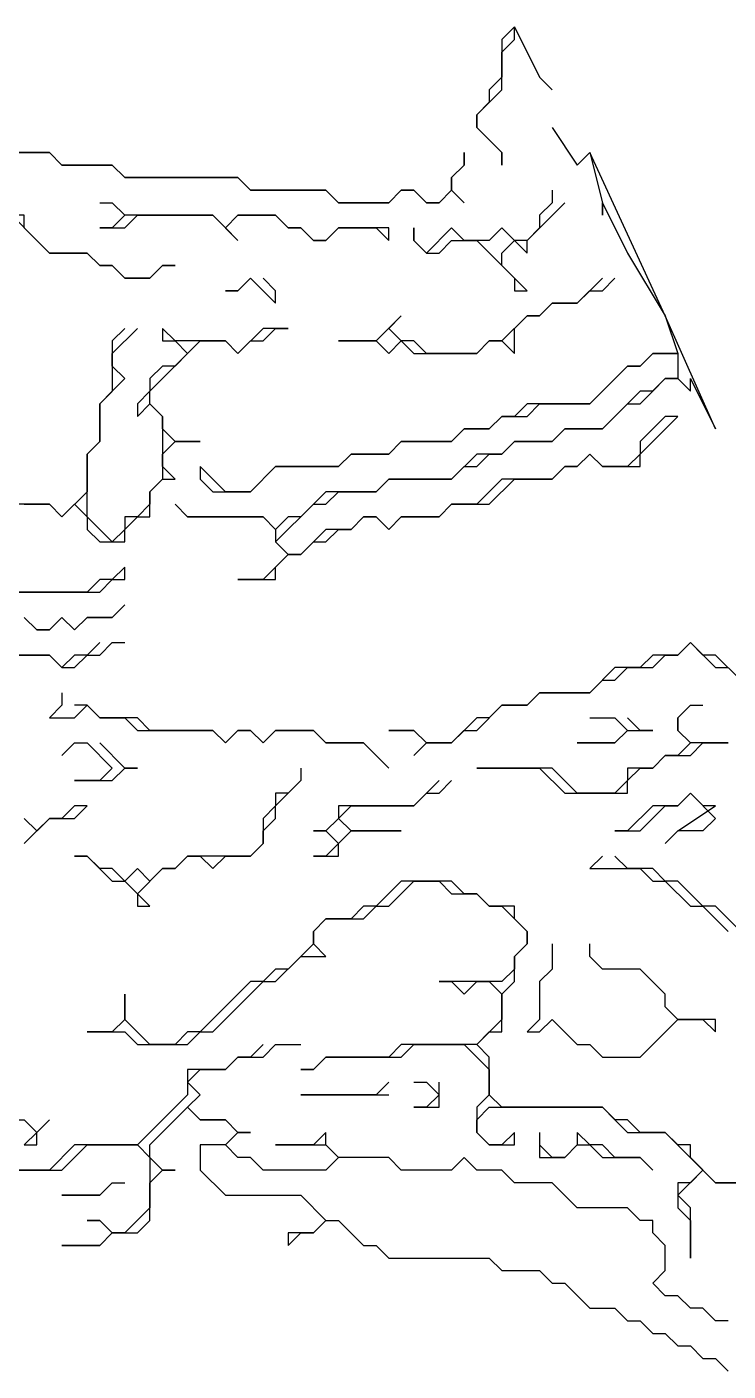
# Model space of a CAD drawing. Header units: metres. Extents: x 76363 to 76886, y 81203 to 81673.
# Drawn here: x 76833.48 to 76855.8, y 81433.8 to 81476.6 of the extents above; entities that cross this region are included whole.
import ezdxf

# ---------------------------------------------------------------- set-up
doc = ezdxf.new("R2010")
doc.units = ezdxf.units.M

msp = doc.modelspace()

# ---------------------------------------------------------------- linework, layer by layer
for points in [[(76849, 81476.6, 228.95), (76848.6, 81476.2, 228.86), (76848.6, 81475, 228.96), (76848.2, 81474.6, 228.83), (76848.2, 81474.2, 228.85), (76847.8, 81473.8, 228.69), (76847.8, 81473.4, 228.665), (76848.6, 81472.6, 228.96), (76848.6, 81472.2, 229.01), (76848.6, 81472.6, 228.96), (76847.8, 81473.4, 228.665), (76847.8, 81473.8, 228.69), (76848.6, 81474.6, 228.945), (76848.6, 81475.8, 228.897), (76849, 81476.2, 228.94), (76849, 81476.6, 228.95), (76849.8, 81475, 229.42), (76850.2, 81474.6, 229.55)], [(76850.2, 81473.4, 229.735), (76851, 81472.2, 230.055), (76851.4, 81472.6, 230.14), (76851.8, 81471, 229.9), (76851.8, 81470.6, 229.75), (76851.8, 81471, 229.9), (76852.6, 81469.4, 229.86), (76853.8, 81467.4, 230.46), (76854.2, 81466.2, 230.855), (76853.4, 81466.2, 230.745), (76853, 81465.8, 230.943), (76852.6, 81465.8, 230.805), (76851.4, 81464.6, 230.95), (76849.4, 81464.6, 230.49), (76849, 81464.2, 230.63), (76848.6, 81464.2, 230.63), (76848.2, 81463.8, 230.885), (76847.4, 81463.8, 230.77), (76847, 81463.4, 230.945), (76845.4, 81463.4, 230.81), (76845, 81463, 230.975), (76843.8, 81463, 230.905), (76843.4, 81462.6, 231.145), (76841.4, 81462.6, 231.13), (76840.6, 81461.8, 231.4), (76839.8, 81461.8, 231.28), (76839, 81462.6, 230.9), (76839, 81462.2, 231.037), (76839.4, 81461.8, 231.24), (76840.6, 81461.8, 231.4), (76841.4, 81462.6, 231.13), (76843.4, 81462.6, 231.145), (76843.8, 81463, 230.905), (76845, 81463, 230.975), (76845.4, 81463.4, 230.81), (76847, 81463.4, 230.945), (76847.4, 81463.8, 230.77), (76848.2, 81463.8, 230.885), (76848.6, 81464.2, 230.63), (76849.4, 81464.2, 230.7), (76849.8, 81464.6, 230.72), (76851.4, 81464.6, 230.95), (76852.6, 81465.8, 230.805), (76853, 81465.8, 230.943), (76853.4, 81466.2, 230.745), (76854.2, 81466.2, 230.855), (76854.2, 81465.4, 231.023), (76853.8, 81465.4, 231.2), (76853.4, 81465, 231.185), (76853, 81465, 231.12), (76851.8, 81463.8, 231.02), (76850.6, 81463.8, 230.915), (76850.2, 81463.4, 230.815), (76849, 81463.4, 230.98), (76848.6, 81463, 231.12), (76847.8, 81463, 231.11), (76847, 81462.2, 231.08), (76845, 81462.2, 231.125), (76844.6, 81461.8, 231.127), (76843, 81461.8, 231.31), (76842.2, 81461, 231.36), (76841.8, 81461, 231.395), (76841.4, 81460.6, 231.415), (76841, 81461, 231.54), (76838.6, 81461, 231.293), (76838.2, 81461.4, 231.19), (76838.6, 81461, 231.293), (76841, 81461, 231.54), (76841.4, 81460.6, 231.415), (76841.4, 81460.2, 231.32), (76841.8, 81459.8, 231.08), (76841, 81459, 230.97), (76840.2, 81459, 230.893), (76841.4, 81459, 230.81), (76841.4, 81459.4, 231.025), (76841.8, 81459.8, 231.08), (76842.2, 81459.8, 230.88), (76842.6, 81460.2, 230.85), (76843, 81460.2, 230.77), (76843.4, 81460.6, 230.95), (76843.8, 81460.6, 230.72), (76844.2, 81461, 230.94), (76844.6, 81461, 230.837), (76845, 81460.6, 230.47), (76845.4, 81461, 230.63), (76846.6, 81461, 230.46), (76847, 81461.4, 230.697), (76848.2, 81461.4, 230.398), (76849, 81462.2, 230.62), (76850.2, 81462.2, 230.425), (76850.6, 81462.6, 230.55), (76851, 81462.6, 230.55), (76851.4, 81463, 230.765), (76851.8, 81462.6, 230.54), (76853, 81462.6, 230.4), (76853, 81463, 230.45), (76854.2, 81464.2, 230.73), (76853.8, 81464.2, 230.76), (76853, 81463.4, 230.54), (76853, 81463, 230.45), (76852.6, 81462.6, 230.42), (76851.8, 81462.6, 230.54), (76851.4, 81463, 230.765), (76851, 81462.6, 230.55), (76850.6, 81462.6, 230.55), (76850.2, 81462.2, 230.425), (76848.6, 81462.2, 230.7), (76847.8, 81461.4, 230.51), (76847, 81461.4, 230.697), (76846.6, 81461, 230.46), (76845.4, 81461, 230.63), (76845, 81460.6, 230.47), (76844.6, 81461, 230.837), (76844.2, 81461, 230.94), (76843.8, 81460.6, 230.72), (76843, 81460.6, 230.985), (76842.2, 81459.8, 230.88), (76841.8, 81459.8, 231.08), (76841.4, 81460.2, 231.32), (76842.6, 81461.4, 231.33), (76843, 81461.4, 231.295), (76843.4, 81461.8, 231.31), (76844.6, 81461.8, 231.127), (76845, 81462.2, 231.125), (76847, 81462.2, 231.08), (76847.4, 81462.6, 231.03), (76847.8, 81462.6, 231.02), (76848.2, 81463, 231.11), (76848.6, 81463, 231.12), (76849, 81463.4, 230.98), (76850.2, 81463.4, 230.815), (76850.6, 81463.8, 230.915), (76851.8, 81463.8, 231.02), (76852.6, 81464.6, 231.09), (76853, 81464.6, 231.135), (76853.8, 81465.4, 231.2), (76854.2, 81465.4, 231.023), (76854.6, 81465, 230.88), (76854.6, 81465.4, 230.89), (76855.4, 81463.8, 230.665), (76853.8, 81467.4, 230.46), (76851.4, 81472.6, 230.14)], [(76832.6, 81472.6, 227.38), (76834.2, 81472.6, 227.41), (76834.6, 81472.2, 227.48), (76836.2, 81472.2, 227.58), (76836.6, 81471.8, 227.64), (76840.2, 81471.8, 227.77), (76840.6, 81471.4, 227.84), (76843, 81471.4, 228.14), (76843.4, 81471, 228.16), (76845, 81471, 228.34), (76845.4, 81471.4, 228.355), (76845.8, 81471.4, 228.36), (76846.2, 81471, 228.445), (76846.6, 81471, 228.49), (76847, 81471.4, 228.5), (76847.4, 81471, 228.6), (76847, 81471.4, 228.5), (76847, 81471.8, 228.52), (76847.4, 81472.2, 228.61), (76847.4, 81472.6, 228.63), (76847.4, 81472.2, 228.61), (76847, 81471.8, 228.52), (76847, 81471.4, 228.5), (76846.6, 81471, 228.49), (76846.2, 81471, 228.445), (76845.8, 81471.4, 228.36), (76845.4, 81471.4, 228.355), (76845, 81471, 228.34), (76843.4, 81471, 228.16), (76843, 81471.4, 228.14), (76840.6, 81471.4, 227.84), (76840.2, 81471.8, 227.77), (76836.6, 81471.8, 227.64), (76836.2, 81472.2, 227.58), (76834.6, 81472.2, 227.48), (76834.2, 81472.6, 227.41), (76832.6, 81472.6, 227.38)], [(76850.2, 81471.4, 229.77), (76850.2, 81471, 229.77), (76849.8, 81470.6, 229.533), (76849.8, 81470.2, 229.515), (76849.4, 81469.8, 229.46), (76849, 81469.8, 229.27), (76848.6, 81470.2, 229.13), (76848.2, 81469.8, 229.14), (76847.4, 81469.8, 229.04), (76847, 81470.2, 228.853), (76846.2, 81469.4, 228.915), (76845.8, 81469.8, 228.77), (76845.8, 81470.2, 228.65), (76845.8, 81469.8, 228.77), (76846.2, 81469.4, 228.915), (76846.6, 81469.4, 229.15), (76847, 81469.8, 229.04), (76847.8, 81469.8, 229.005), (76849, 81468.6, 229.37), (76849, 81468.2, 229.385), (76849.4, 81468.2, 229.43), (76848.6, 81469, 229.39), (76848.6, 81469.4, 229.4), (76849, 81469.8, 229.27), (76849.4, 81469.4, 229.427), (76849.4, 81469.8, 229.46), (76850.6, 81471, 229.85)], [(76831.4, 81471, 228.405), (76832.6, 81471, 228.363), (76834.2, 81469.4, 229.14), (76835.4, 81469.4, 229.07), (76835.8, 81469, 229.15), (76836.2, 81469, 229.05), (76836.6, 81468.6, 229.153), (76837.4, 81468.6, 229.1), (76837.8, 81469, 228.96), (76838.2, 81469, 228.96), (76837.8, 81469, 228.96), (76837.4, 81468.6, 229.1), (76836.6, 81468.6, 229.153), (76836.2, 81469, 229.05), (76835.8, 81469, 229.15), (76835.4, 81469.4, 229.07), (76834.2, 81469.4, 229.14), (76833.4, 81470.2, 228.853), (76833.4, 81470.6, 228.54), (76833, 81470.6, 228.665), (76832.6, 81471, 228.363)], [(76835.8, 81471, 228.14), (76836.2, 81471, 228.117), (76836.6, 81470.6, 228.503), (76836.2, 81470.2, 228.62), (76835.8, 81470.2, 228.57), (76836.6, 81470.2, 228.72), (76837, 81470.6, 228.545), (76839.4, 81470.6, 228.415), (76840.2, 81469.8, 228.763), (76839.8, 81470.2, 228.63), (76840.2, 81470.6, 228.313), (76841.4, 81470.6, 228.23), (76841.8, 81470.2, 228.452), (76842.2, 81470.2, 228.435), (76842.6, 81469.8, 228.735), (76843, 81469.8, 228.68), (76843.4, 81470.2, 228.505), (76844.6, 81470.2, 228.535), (76845, 81469.8, 228.81), (76845, 81470.2, 228.61), (76843.4, 81470.2, 228.505), (76843, 81469.8, 228.68), (76842.6, 81469.8, 228.735), (76842.2, 81470.2, 228.435), (76841.8, 81470.2, 228.452), (76841.4, 81470.6, 228.23), (76840.2, 81470.6, 228.313), (76839.8, 81470.2, 228.63), (76839.4, 81470.6, 228.415), (76836.6, 81470.6, 228.503), (76836.2, 81471, 228.117)], [(76851.8, 81469.4, 229.57)], [(76840.6, 81468.6, 229.09), (76840.2, 81468.2, 229.11), (76839.8, 81468.2, 229.115), (76840.2, 81468.2, 229.11), (76840.6, 81468.6, 229.09), (76841.4, 81467.8, 229.21), (76841.4, 81468.2, 229.15), (76841, 81468.6, 229.085)], [(76851.8, 81468.6, 229.59), (76851, 81467.8, 229.63), (76850.2, 81467.8, 229.41), (76849.8, 81467.4, 229.465), (76849.4, 81467.4, 229.47), (76848.6, 81466.6, 229.74), (76848.2, 81466.6, 229.74), (76847.8, 81466.2, 229.615), (76846.2, 81466.2, 229.73), (76845.8, 81466.6, 229.6), (76845.4, 81466.6, 229.52), (76845, 81467, 229.38), (76845.4, 81467.4, 229.33), (76844.6, 81466.6, 229.37), (76843.4, 81466.6, 229.3), (76844.6, 81466.6, 229.37), (76845, 81466.2, 229.48), (76845.4, 81466.6, 229.52), (76845.8, 81466.2, 229.73), (76847.8, 81466.2, 229.615), (76848.2, 81466.6, 229.74), (76848.6, 81466.6, 229.74), (76849, 81466.2, 229.795), (76849, 81467, 229.61), (76849.4, 81467.4, 229.47), (76849.8, 81467.4, 229.465), (76850.2, 81467.8, 229.41), (76851, 81467.8, 229.63), (76851.4, 81468.2, 229.575), (76851.8, 81468.2, 229.575), (76852.2, 81468.6, 229.59)], [(76836.6, 81467, 229.305), (76836.2, 81466.6, 229.32), (76836.2, 81465, 229.405), (76835.8, 81464.6, 229.31), (76835.8, 81463.4, 229.417), (76835.4, 81463, 229.4), (76835.4, 81461.8, 229.5), (76834.6, 81461, 229.31), (76834.2, 81461.4, 229.25), (76833, 81461.4, 229.34)], [(76833.4, 81461.4, 229.26), (76834.2, 81461.4, 229.25), (76834.6, 81461, 229.31), (76835, 81461.4, 229.325), (76835.4, 81461, 229.425), (76835.4, 81460.6, 229.595), (76835.8, 81460.2, 229.863), (76836.6, 81460.2, 230.42), (76836.6, 81460.6, 230.4), (76837, 81461, 230.63), (76837.4, 81461, 230.95), (76837.4, 81461.8, 230.835), (76837.8, 81462.2, 230.937), (76838.2, 81462.2, 231.08), (76837.8, 81462.6, 230.82), (76837.8, 81463, 230.765), (76838.2, 81463.4, 230.632), (76839, 81463.4, 230.55), (76838.2, 81463.4, 230.632), (76837.8, 81463.8, 230.42), (76837.8, 81464.2, 230.132), (76837.4, 81464.6, 229.81), (76837.4, 81465, 229.71), (76839, 81466.6, 229.16), (76839.8, 81466.6, 229.23), (76840.2, 81466.2, 229.22), (76840.6, 81466.6, 229.235), (76841, 81466.6, 229.23), (76841.4, 81467, 229.25), (76841.8, 81467, 229.245), (76841, 81467, 229.25), (76840.2, 81466.2, 229.22), (76839.8, 81466.6, 229.23), (76838.2, 81466.6, 229.24), (76837.8, 81467, 229.22), (76837.8, 81466.6, 229.24), (76838.2, 81466.6, 229.24), (76838.6, 81466.2, 229.25), (76838.2, 81465.8, 229.28), (76837.8, 81465.8, 229.44), (76837.4, 81465.4, 229.65), (76837.4, 81465, 229.71), (76837, 81464.6, 229.73), (76837, 81464.2, 229.82), (76837.4, 81464.6, 229.81), (76837.8, 81464.2, 230.132), (76837.8, 81462.2, 230.937), (76837.4, 81461.8, 230.835), (76837.4, 81461.4, 231.007), (76837, 81461, 230.63), (76836.6, 81461, 230.223), (76836.6, 81460.6, 230.4), (76836.2, 81460.2, 230.265), (76835.4, 81461, 229.425), (76835.4, 81463, 229.4), (76835.8, 81463.4, 229.417), (76835.8, 81464.6, 229.31), (76836.6, 81465.4, 229.46), (76836.2, 81465.8, 229.365), (76836.2, 81466.2, 229.31), (76837, 81467, 229.3)], [(76833, 81458.6, 230.435), (76835.8, 81458.6, 230.35), (76836.2, 81459, 230.21), (76836.6, 81459, 230.4), (76836.6, 81459.4, 230.36), (76836.2, 81459, 230.21), (76835.8, 81459, 230.22), (76835.4, 81458.6, 230.28), (76833, 81458.6, 230.435)], [(76833.4, 81457.8, 230.71), (76833.8, 81457.4, 230.69), (76834.2, 81457.4, 230.683), (76834.6, 81457.8, 230.63), (76835, 81457.4, 230.605), (76835.4, 81457.8, 230.55), (76836.2, 81457.8, 230.46), (76836.6, 81458.2, 230.41), (76836.2, 81457.8, 230.46), (76835.4, 81457.8, 230.55), (76835, 81457.4, 230.605), (76834.6, 81457.8, 230.63), (76834.2, 81457.4, 230.683), (76833.8, 81457.4, 230.69), (76833.4, 81457.8, 230.71)], [(76835.8, 81457, 230.395), (76835.4, 81456.6, 230.213), (76835, 81456.6, 230.243), (76834.6, 81456.2, 230.135), (76834.2, 81456.6, 230.35), (76833, 81456.6, 230.27), (76832.6, 81456.2, 230.11), (76832.2, 81456.2, 230.11), (76832.2, 81455.8, 230.015), (76832.6, 81455.4, 229.915), (76833, 81455.4, 229.99), (76832.6, 81455.4, 229.915), (76832.2, 81455.8, 230.015), (76833, 81456.6, 230.27), (76834.2, 81456.6, 230.35), (76834.6, 81456.2, 230.135), (76835, 81456.2, 230.055), (76835.4, 81456.6, 230.213), (76835.8, 81456.6, 230.11), (76836.2, 81457, 230.36), (76836.6, 81457, 230.2)], [(76856.2, 81455.8, 230.43), (76855.4, 81456.6, 230.425), (76855, 81456.6, 230.43), (76854.6, 81457, 230.44), (76854.2, 81456.6, 230.43), (76853.4, 81456.6, 230.395), (76853, 81456.2, 230.34), (76852.2, 81456.2, 230.34), (76851.4, 81455.4, 230.31), (76849.8, 81455.4, 230.39), (76849.4, 81455, 230.38), (76848.6, 81455, 230.375), (76848.2, 81454.6, 230.36), (76847.8, 81454.6, 230.245), (76847, 81453.8, 230.02), (76846.2, 81453.8, 230.03), (76845.8, 81454.2, 230.2), (76845, 81454.2, 230.05), (76845.8, 81454.2, 230.2), (76846.2, 81453.8, 230.03), (76845.8, 81453.4, 229.878), (76846.2, 81453.8, 230.03), (76847, 81453.8, 230.02), (76847.4, 81454.2, 230.12), (76847.8, 81454.2, 230.27), (76848.6, 81455, 230.375), (76849.4, 81455, 230.38), (76849.8, 81455.4, 230.39), (76851.4, 81455.4, 230.31), (76851.8, 81455.8, 230.25), (76852.2, 81455.8, 230.323), (76852.6, 81456.2, 230.34), (76853.4, 81456.2, 230.34), (76853.8, 81456.6, 230.392), (76854.2, 81456.6, 230.43), (76854.6, 81457, 230.44), (76855.4, 81456.2, 230.41), (76855.8, 81456.2, 230.41)], [(76834.6, 81455.4, 229.91), (76834.6, 81455, 229.965), (76834.2, 81454.6, 229.8), (76835, 81454.6, 229.945), (76835.4, 81455, 230.04), (76835.8, 81454.6, 230.18), (76836.6, 81454.6, 230.25), (76837, 81454.2, 230.35), (76839.4, 81454.2, 230.447), (76839.8, 81453.8, 230.43), (76840.2, 81454.2, 230.45), (76840.6, 81454.2, 230.41), (76841, 81453.8, 230.2), (76841.4, 81454.2, 230.175), (76842.6, 81454.2, 230.13), (76843, 81453.8, 229.97), (76844.2, 81453.8, 230.03), (76845, 81453, 229.725), (76844.2, 81453.8, 230.03), (76843, 81453.8, 229.97), (76842.6, 81454.2, 230.13), (76841.4, 81454.2, 230.175), (76841, 81453.8, 230.2), (76840.6, 81454.2, 230.41), (76840.2, 81454.2, 230.45), (76839.8, 81453.8, 230.43), (76839.4, 81454.2, 230.447), (76837.4, 81454.2, 230.46), (76837, 81454.6, 230.36), (76835.8, 81454.6, 230.18), (76835.4, 81455, 230.04), (76835, 81455, 229.97)], [(76854.6, 81455, 230.012), (76854.2, 81454.6, 229.915), (76854.2, 81454.2, 229.94), (76854.6, 81453.8, 230.08), (76854.2, 81453.4, 229.985), (76853.8, 81453.4, 229.98), (76853.4, 81453, 229.775), (76852.6, 81453, 229.745), (76852.6, 81452.6, 229.72), (76852.2, 81452.2, 229.71), (76851, 81452.2, 229.32), (76850.2, 81453, 229.555), (76847.8, 81453, 229.61), (76849.8, 81453, 229.57), (76850.6, 81452.2, 229.33), (76852.6, 81452.2, 229.63), (76852.6, 81452.6, 229.72), (76853, 81453, 229.775), (76853.4, 81453, 229.775), (76853.8, 81453.4, 229.98), (76854.6, 81453.4, 230.06), (76855, 81453.8, 230.185), (76855.8, 81453.8, 230.45)], [(76855.8, 81453.8, 230.45), (76854.6, 81453.8, 230.08), (76854.2, 81454.2, 229.94), (76854.2, 81454.6, 229.915), (76854.6, 81455, 230.012), (76855, 81455, 230.05)], [(76851.4, 81454.6, 230.12), (76852.2, 81454.6, 230.075), (76852.6, 81454.2, 230.02), (76852.2, 81453.8, 229.85), (76851, 81453.8, 229.83), (76852.2, 81453.8, 229.85), (76852.6, 81454.2, 230.02), (76853.4, 81454.2, 230.02), (76853, 81454.2, 230.027), (76852.6, 81454.6, 230.075)], [(76835, 81453.8, 229.49), (76834.6, 81453.4, 229.4), (76835, 81453.8, 229.49), (76835.4, 81453.8, 229.605), (76836.2, 81453, 229.467), (76835.8, 81452.6, 229.24), (76835, 81452.6, 229.24), (76836.2, 81452.6, 229.317), (76836.6, 81453, 229.64), (76837, 81453, 229.747), (76836.6, 81453, 229.64), (76835.8, 81453.8, 229.733)], [(76842.2, 81453, 229.625), (76842.2, 81452.6, 229.3), (76841.8, 81452.2, 229.09), (76841.4, 81452.2, 229.09), (76841.4, 81451.8, 228.92), (76841, 81451.4, 228.86), (76841, 81450.6, 228.397), (76840.6, 81450.2, 228.28), (76838.6, 81450.2, 228.36), (76838.2, 81449.8, 228.27), (76837.8, 81449.8, 228.19), (76837.4, 81449.4, 227.873), (76837, 81449.8, 227.97), (76836.6, 81449.4, 227.67), (76836.2, 81449.8, 227.893), (76835.8, 81449.8, 227.867), (76835.4, 81450.2, 228.06), (76835, 81450.2, 228.123), (76835.4, 81450.2, 228.06), (76836.2, 81449.4, 227.64), (76836.6, 81449.4, 227.67), (76837, 81449, 227.49), (76837, 81448.6, 227.178), (76837.4, 81448.6, 227.26), (76837, 81449, 227.49), (76837.8, 81449.8, 228.19), (76838.2, 81449.8, 228.27), (76838.6, 81450.2, 228.36), (76839, 81450.2, 228.28), (76839.4, 81449.8, 228.113), (76839.8, 81450.2, 228.4), (76840.6, 81450.2, 228.28), (76841, 81450.6, 228.397), (76841, 81451, 228.697), (76841.4, 81451.4, 228.664), (76841.4, 81451.8, 228.92), (76842.2, 81452.6, 229.3)], [(76846.6, 81452.6, 229.32), (76845.8, 81451.8, 228.785), (76843.4, 81451.8, 228.498), (76843.4, 81451.4, 228.124), (76843, 81451, 227.51), (76842.6, 81451, 227.56), (76843, 81451, 227.51), (76843.4, 81450.6, 227.087), (76843, 81450.2, 226.82), (76842.6, 81450.2, 226.92), (76843.4, 81450.2, 226.793), (76843.4, 81450.6, 227.087), (76843.8, 81451, 227.572), (76845.4, 81451, 227.63), (76843.8, 81451, 227.572), (76843.4, 81451.4, 228.124), (76843.8, 81451.8, 228.677), (76845.8, 81451.8, 228.785), (76846.2, 81452.2, 228.96), (76846.6, 81452.2, 228.928), (76847, 81452.6, 229.32)], [(76854.6, 81452.2, 229.187), (76854.2, 81451.8, 228.92), (76853.4, 81451.8, 228.955), (76852.6, 81451, 228.824), (76852.2, 81451, 228.81), (76853, 81451, 228.65), (76853.8, 81451.8, 228.92), (76854.2, 81451.8, 228.92), (76854.6, 81452.2, 229.187), (76855.4, 81451.4, 228.89), (76855, 81451, 228.827), (76854.2, 81451, 228.645), (76853.8, 81450.6, 228.595), (76854.2, 81451, 228.645), (76855.4, 81451.8, 229.065), (76855, 81451.8, 228.99)], [(76833.4, 81451.4, 228.935), (76833.8, 81451, 228.723), (76833.4, 81450.6, 228.55), (76834.2, 81451.4, 228.89), (76835, 81451.4, 228.89), (76835.4, 81451.8, 228.935), (76835, 81451.8, 228.98), (76834.6, 81451.4, 228.89), (76834.2, 81451.4, 228.89), (76833.8, 81451, 228.723), (76833.4, 81451.4, 228.935)], [(76851.8, 81450.2, 228.24), (76851.4, 81449.8, 227.713), (76853, 81449.8, 228.29), (76853.4, 81449.4, 228.12), (76853.8, 81449.4, 228.27), (76854.6, 81448.6, 227.75), (76855, 81448.6, 227.815), (76855.8, 81447.8, 227.39)], [(76856.2, 81447.8, 227.43), (76855.4, 81448.6, 227.77), (76855, 81448.6, 227.815), (76854.2, 81449.4, 228.19), (76853.8, 81449.4, 228.27), (76853.4, 81449.8, 228.29), (76852.6, 81449.8, 228.22), (76852.2, 81450.2, 228.31)], [(76857, 81439.8, 220.51), (76855.4, 81439.8, 220), (76854.6, 81440.6, 220.273), (76854.6, 81441, 220.56), (76854.2, 81441, 220.4), (76853.8, 81441.4, 220.478), (76853, 81441.4, 220.03), (76852.6, 81441.8, 220.128), (76852.2, 81441.8, 220.053), (76851.8, 81442.2, 220.3), (76848.6, 81442.2, 219.605), (76848.2, 81442.6, 219.8), (76848.2, 81443.8, 220.77), (76847.8, 81444.2, 220.847), (76848.2, 81444.6, 221.36), (76848.6, 81444.6, 221.62), (76848.6, 81445.8, 222.16), (76849, 81446.2, 222.525), (76849, 81447, 222.923), (76849.4, 81447.4, 223.374), (76849.4, 81447.8, 223.738), (76849, 81448.2, 223.663), (76849, 81448.6, 224.131), (76848.2, 81448.6, 223.95), (76847.8, 81449, 224.611), (76847.4, 81449, 224.528), (76847, 81449.4, 225.14), (76845.4, 81449.4, 225.263), (76844.6, 81448.6, 224.325), (76844.2, 81448.6, 224.606), (76843.8, 81448.2, 224.29), (76843, 81448.2, 224.718), (76842.6, 81447.8, 224.58), (76842.6, 81447.4, 224.013), (76841.8, 81446.6, 223.66), (76841.4, 81446.6, 223.842), (76841, 81446.2, 223.323), (76840.6, 81446.2, 223.465), (76839, 81444.6, 222.002), (76838.6, 81444.6, 222.14), (76838.2, 81444.2, 221.866), (76837.4, 81444.2, 222.257), (76836.6, 81445, 222.93), (76836.6, 81445.8, 223.778), (76836.6, 81445, 222.93), (76836.2, 81444.6, 222.583), (76835.4, 81444.6, 222.934), (76836.6, 81444.6, 222.57), (76837, 81444.2, 222.167), (76838.6, 81444.2, 221.628), (76839, 81444.6, 222.002), (76839.4, 81444.6, 221.83), (76841, 81446.2, 223.323), (76841.4, 81446.2, 223.255), (76842.2, 81447, 223.845), (76843, 81447, 223.52), (76842.6, 81447.4, 224.013), (76842.6, 81447.8, 224.58), (76843, 81448.2, 224.718), (76844.2, 81448.2, 224.12), (76844.6, 81448.6, 224.325), (76845, 81448.6, 224.194), (76845.8, 81449.4, 225.035), (76846.6, 81449.4, 225.053), (76847, 81449, 224.45), (76847.8, 81449, 224.611), (76848.2, 81448.6, 223.95), (76848.6, 81448.6, 224.047), (76849.4, 81447.8, 223.738), (76849.4, 81447.4, 223.374), (76849, 81447, 222.923), (76849, 81446.6, 222.78), (76848.6, 81446.2, 222.3), (76846.6, 81446.2, 222.364), (76847, 81446.2, 222.17), (76847.4, 81445.8, 221.97), (76847.8, 81446.2, 222.138), (76848.2, 81446.2, 222.18), (76848.6, 81445.8, 222.16), (76848.6, 81445, 221.737), (76847.8, 81444.2, 220.847), (76845.4, 81444.2, 220.83), (76845, 81443.8, 220.55), (76843, 81443.8, 220.4), (76842.6, 81443.4, 220.237), (76842.2, 81443.4, 220.465), (76842.6, 81443.4, 220.237), (76843, 81443.8, 220.4), (76845.4, 81443.8, 220.55), (76845.8, 81444.2, 220.773), (76847.4, 81444.2, 220.79), (76848.2, 81443.4, 220.387), (76848.2, 81442.6, 219.8), (76847.8, 81442.2, 219.63), (76847.8, 81441.4, 219.36), (76848.2, 81441, 219.305), (76849, 81441, 219.34), (76849, 81441.4, 219.355), (76848.6, 81441, 219.27), (76848.2, 81441, 219.305), (76847.8, 81441.4, 219.36), (76847.8, 81441.8, 219.415), (76848.2, 81442.2, 219.55), (76851.8, 81442.2, 220.3), (76852.6, 81441.4, 219.925), (76853.8, 81441.4, 220.478), (76855, 81440.2, 220.05), (76854.6, 81439.8, 219.88), (76854.2, 81439.8, 219.9), (76854.2, 81439, 219.695), (76854.6, 81438.6, 219.67), (76854.6, 81437.4, 219.585), (76854.6, 81439, 219.695), (76854.2, 81439.4, 219.71), (76855, 81440.2, 220.05), (76855.4, 81439.8, 220), (76857, 81439.8, 220.51)], [(76850.2, 81447.4, 224.33), (76850.2, 81446.6, 223.823), (76849.8, 81446.2, 223.32), (76849.8, 81445, 222.856), (76849.4, 81444.6, 222.347), (76849.8, 81444.6, 222.61), (76850.2, 81445, 222.933), (76851, 81444.2, 222.198), (76851.4, 81444.2, 222.23), (76851.8, 81443.8, 221.93), (76853, 81443.8, 221.9), (76854.2, 81445, 222.947), (76855, 81445, 223.868), (76855.4, 81444.6, 223.782), (76855.4, 81445, 224.188), (76854.2, 81445, 222.947), (76853.8, 81445.4, 222.907), (76853.8, 81445.8, 223.408), (76853, 81446.6, 223.9), (76851.8, 81446.6, 223.864), (76851.4, 81447, 224.27), (76851.4, 81447.4, 224.697)], [(76841, 81444.2, 221.15), (76840.6, 81443.8, 220.95), (76840.2, 81443.8, 221.03), (76839.8, 81443.4, 220.69), (76838.6, 81443.4, 220.812), (76838.6, 81442.6, 220.29), (76837, 81441, 220), (76835, 81441, 220.23), (76834.2, 81440.2, 220.17), (76833, 81440.2, 220.55)], [(76855.8, 81435.4, 219.145), (76855.4, 81435.4, 219.14), (76855, 81435.8, 219.243), (76854.6, 81435.8, 219.32), (76854.2, 81436.2, 219.225), (76853.8, 81436.2, 219.113), (76853.4, 81436.6, 218.98), (76853.8, 81437, 219.145), (76853.8, 81437.8, 219.295), (76853.4, 81438.2, 219.125), (76853.4, 81438.6, 219.335), (76853, 81438.6, 219.26), (76852.6, 81439, 219.263), (76851, 81439, 219.093), (76850.2, 81439.8, 219.44), (76849, 81439.8, 219.13), (76848.6, 81440.2, 219.115), (76847.8, 81440.2, 218.92), (76847.4, 81440.6, 219.09), (76847, 81440.2, 219.01), (76845.4, 81440.2, 219.23), (76845, 81440.6, 219.455), (76843.4, 81440.6, 219.42), (76843, 81441, 219.51), (76843, 81441.4, 219.725), (76842.6, 81441, 219.475), (76841.4, 81441, 219.555), (76843, 81441, 219.51), (76843.4, 81440.6, 219.42), (76843, 81440.2, 219.25), (76841, 81440.2, 219.37), (76840.6, 81440.6, 219.43), (76840.2, 81440.6, 219.43), (76839.8, 81441, 219.56), (76840.2, 81441.4, 219.72), (76840.6, 81441.4, 219.747), (76840.2, 81441.4, 219.72), (76839.8, 81441.8, 219.865), (76839, 81441.8, 219.79), (76838.6, 81442.2, 219.965), (76839, 81442.6, 220.21), (76838.6, 81443, 220.5), (76839, 81443.4, 220.733), (76839.8, 81443.4, 220.69), (76840.2, 81443.8, 221.03), (76841, 81443.8, 220.79), (76841.4, 81444.2, 221.15), (76842.2, 81444.2, 221)], [(76845, 81443, 220.32), (76844.6, 81442.6, 220.155), (76842.2, 81442.6, 220.24), (76845, 81442.6, 220.27)], [(76845.8, 81443, 220.085), (76846.2, 81443, 220.13), (76846.6, 81442.6, 219.915), (76846.2, 81442.2, 219.86), (76845.8, 81442.2, 219.9), (76846.6, 81442.2, 219.86), (76846.6, 81443, 220.05)], [(76833, 81440.2, 220.55), (76834.6, 81440.2, 220.01), (76835.4, 81441, 220.157), (76837, 81441, 220), (76837.4, 81440.6, 219.67), (76837.4, 81439, 219.905), (76836.6, 81438.2, 219.95), (76836.2, 81438.2, 220), (76835.8, 81438.6, 220.13), (76835.4, 81438.6, 220.13), (76835.8, 81438.6, 220.13), (76836.2, 81438.2, 220), (76835.8, 81437.8, 219.93), (76834.6, 81437.8, 219.94), (76835.8, 81437.8, 219.93), (76836.2, 81438.2, 220), (76837, 81438.2, 219.8), (76837.4, 81438.6, 219.81), (76837.4, 81439.8, 219.86), (76837.8, 81440.2, 219.765), (76838.2, 81440.2, 219.845), (76837.8, 81440.2, 219.765), (76837.4, 81440.6, 219.67), (76837.4, 81441, 219.84), (76838.6, 81442.2, 219.965), (76839, 81441.8, 219.79), (76839.8, 81441.8, 219.865), (76840.2, 81441.4, 219.72), (76839.8, 81441, 219.56), (76839, 81441, 219.61), (76839, 81440.2, 219.95), (76839.8, 81439.4, 219.99), (76842.2, 81439.4, 219.45), (76843, 81438.6, 219.767), (76842.6, 81438.2, 219.89), (76841.8, 81438.2, 219.85), (76841.8, 81437.8, 219.91), (76842.2, 81438.2, 219.78), (76842.6, 81438.2, 219.89), (76843, 81438.6, 219.767), (76843.4, 81438.6, 219.75), (76844.2, 81437.8, 219.98), (76844.6, 81437.8, 219.91), (76845, 81437.4, 220.067), (76848.2, 81437.4, 219.905), (76848.6, 81437, 220.05), (76849.8, 81437, 219.7), (76850.2, 81436.6, 219.857), (76850.6, 81436.6, 219.78), (76851.4, 81435.8, 219.865), (76852.2, 81435.8, 219.558), (76852.6, 81435.4, 219.62), (76853, 81435.4, 219.54), (76853.4, 81435, 219.71), (76853.8, 81435, 219.56), (76854.2, 81434.6, 219.73), (76854.6, 81434.6, 219.595), (76855, 81434.2, 219.71), (76855.4, 81434.2, 219.577), (76855.8, 81433.8, 219.65)], [(76832.2, 81441.8, 221.61), (76831.8, 81441.4, 221.41), (76831, 81441.4, 221.57), (76830.6, 81441, 221.368), (76831, 81441, 221.12), (76831.4, 81441.4, 221.43), (76832.2, 81441.4, 221.226), (76832.6, 81441.8, 221.414), (76833.4, 81441.8, 221.235), (76833.8, 81441.4, 220.79), (76833.4, 81441, 220.93), (76833.8, 81441, 220.77), (76833.8, 81441.4, 220.79), (76834.2, 81441.8, 221.067)], [(76849.8, 81441.4, 219.62), (76849.8, 81440.6, 219.63), (76850.6, 81440.6, 219.733), (76851, 81441, 219.79), (76851.4, 81441, 219.79), (76851.8, 81440.6, 219.85), (76853, 81440.6, 219.84), (76853.4, 81440.2, 219.98), (76853, 81440.6, 219.84), (76852.2, 81440.6, 219.85), (76851.8, 81441, 219.86), (76851.4, 81441, 219.79), (76851, 81441.4, 219.89), (76851, 81441, 219.79), (76850.6, 81440.6, 219.733), (76850.2, 81440.6, 219.62), (76849.8, 81441, 219.64)], [(76836.2, 81439.8, 219.8), (76835.8, 81439.4, 220.045), (76834.6, 81439.4, 219.93), (76835.8, 81439.4, 220.045), (76836.2, 81439.8, 219.8), (76836.6, 81439.8, 219.94)]]:
    msp.add_polyline3d(points)

doc.saveas('drawing.dxf')
